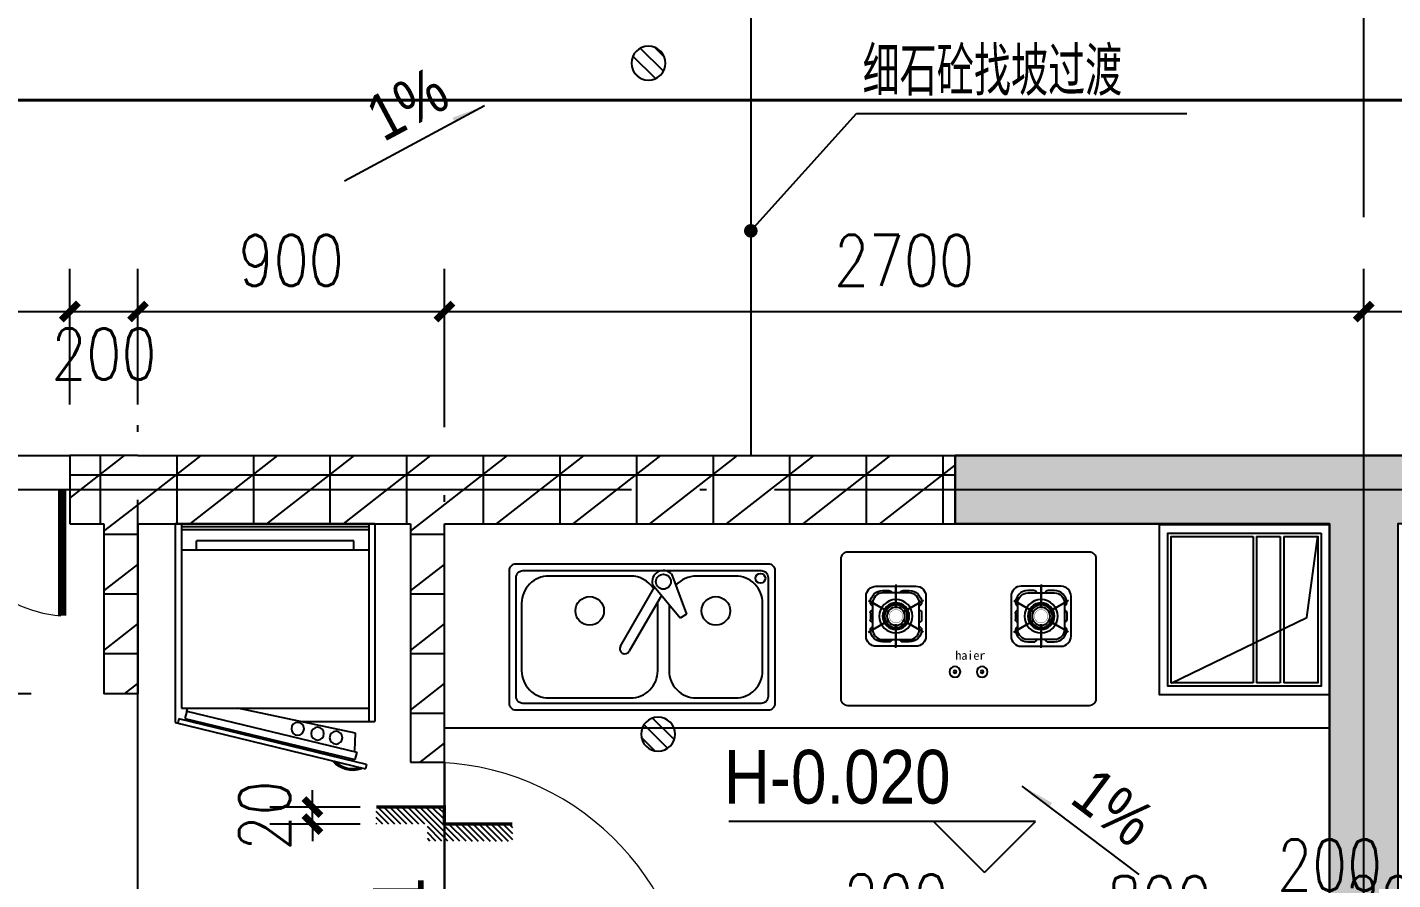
# Model space of a CAD drawing. Extents: x 718358 to 1668613, y -348838 to -159582.
# Drawn here: x 780510 to 784520, y -329839 to -327336 of the extents above; entities that cross this region are included whole.
import ezdxf

# ---------------------------------------------------------------- set-up
doc = ezdxf.new("R2010")
doc.units = 0
doc.header["$LTSCALE"] = 1000
doc.linetypes.add('DOTE', pattern=[2.42, 2, -0.2, 0.02, -0.2])
for name, color, linetype in [('变更', 6, 'Continuous'), ('建-厨卫用具', 66, 'Continuous'), ('建-墙体', 2, 'Continuous'), ('建-尺寸', 73, 'Continuous'), ('建-引出', 3, 'Continuous'), ('建-影线', 8, 'Continuous'), ('建-柱子', 6, 'Continuous'), ('建-标高', 3, 'Continuous'), ('建-符号', 3, 'Continuous'), ('建-轴网', 14, 'DOTE'), ('建-门窗', 4, 'Continuous'), ('建-门窗-编号', 7, 'Continuous'), ('高差符号', 7, 'Continuous')]:
    doc.layers.add(name, color=color, linetype=linetype)
doc.styles.add('_TCH_DIM', font='gt单线西文.shx', dxfattribs={"width": 0.8, "bigfont": 'gt单线中文.shx'})
doc.styles.add('_TCH_WINDOW', font='gt单线西文.shx', dxfattribs={"height": 3.5, "bigfont": 'gt单线中文.shx'})
doc.styles.add('DIM_FONT', font='SIMPLEX.shx', dxfattribs={"width": 0.8, "bigfont": 'GBCBIG.shx'})
doc.styles.get("Standard").update_dxf_attribs({"font": '', "width": 0.7})
doc.styles.get('Standard').set_extended_font_data('SimSun')
doc.dimstyles.new('DIMN50', dxfattribs={"dimscale": 0.5, "dimtxt": 300, "dimasz": 100, "dimexe": 250, "dimexo": 300, "dimgap": 150, "dimtad": 1, "dimdec": 0, "dimzin": 0, "dimdsep": 46, "dimtxsty": 'DIM_FONT', "dimblk": 'ARCHTICK', "dimcen": 0.09, "dimdle": 1, "dimclrt": 7, "dimazin": 2, "dimtfac": 1, "dimtdec": 0, "dimtix": 1, "dimtmove": 2, "dimatfit": 3, "dimldrblk": 'ARCHTICK', "dimfxl": 1, "dimtolj": 1, "dimtzin": 0, "dimarcsym": 0})
pattern_1 = [(0, (0, 0), (0, 175), []), (37.875, (200, 0), (-84.807639, 109.038328), []), (90, (200, 0), (-225, 1e-14), [])]

# ---------------------------------------------------------------- blocks, each defined once
blk = doc.blocks.new('bx')
at = {"layer": '建-厨卫用具', "ltscale": 0.6}
for p, q in [((-293.3, 0), (-293.3, -581.3)), ((-293.3, 0), (293.3, 0)), ((293.3, 0), (293.3, -583.8)), ((275, -541.6), (-275.4, -541.6)), ((-268.6, -707.1), (282.5, -572.8)), ((293.3, -583.8), (-265.1, -720)), ((282.5, -572.8), (286, -585.8)), ((-268.6, -707.1), (-265.1, -720))]:
    blk.add_line(p, q, dxfattribs=at)
at = {"layer": '建-厨卫用具', "color": 8, "ltscale": 0.6}
for p, q in [((-275.4, 0), (-275.4, -581.3)), ((275, 0), (275, -541.6)), ((-275.4, -8.9), (275, -8.9)), ((-275.4, -17.9), (275, -17.9)), ((-275.4, -77.6), (275, -77.6)), ((-231.1, -50.5), (230.3, -50.5)), ((-231.1, -77.6), (-231.1, -50.5)), ((230.3, -77.6), (230.3, -50.5)), ((259.3, -550.3), (-239.9, -670.6)), ((-236.5, -615.1), (109.9, -541.6)), ((259.3, -550.3), (265.1, -571.9)), ((-77.4, -581.3), (-293.3, -581.3)), ((265.1, -571.9), (-234.1, -692.2)), ((-233.8, -666.2), (-236.5, -615.1)), ((-239.9, -670.6), (-234.1, -692.2))]:
    blk.add_line(p, q, dxfattribs=at)
at = {"layer": '建-厨卫用具', "color": 147, "ltscale": 0.6}
for p, q in [((259.3, -550.3), (257, -541.6)), ((-253.3, -720), (-245.3, -717.9))]:
    blk.add_line(p, q, dxfattribs=at)
at = {"layer": '建-厨卫用具', "color": 8, "ltscale": 0.6}
for centre in [(-124.7, -616.4), (-66.6, -602.3), (-179.1, -628.5)]:
    blk.add_circle(centre, 18.8, dxfattribs=at)
at = {"layer": '建-厨卫用具', "ltscale": 0.6}
blk.add_arc((-227.7, -650), 74.6, 249.8756, 320.1244, dxfattribs=at)
at = {"layer": '建-厨卫用具', "color": 8, "ltscale": 0.6}
blk.add_arc((-227.7, -650), 70.1, 255.4644, 314.5356, dxfattribs=at)
blk = doc.blocks.new('A$C1B9B2A98')
at = {"layer": '建-厨卫用具'}
for p, q in [((-37706.5, -61457.2), (-37662.1, -61575.7)), ((-37681.6, -61587), (-37762, -61489.2)), ((-37662.1, -61575.7), (-37681.6, -61587))]:
    blk.add_line(p, q, dxfattribs=at)
for points in [[(-38162.9, -61427.4), (-37422.9, -61427.4, -0.414214), (-37402.9, -61447.4), (-37402.9, -61837.4, -0.414214), (-37422.9, -61857.4), (-38162.9, -61857.4, -0.414214), (-38182.9, -61837.4), (-38182.9, -61447.4, -0.414214)], [(-38142.9, -61447.4), (-37442.9, -61447.4, -0.414214), (-37422.9, -61467.4), (-37422.9, -61817.4, -0.414214), (-37442.9, -61837.4), (-38142.9, -61837.4, -0.414214), (-38162.9, -61817.4), (-38162.9, -61467.4, -0.414214)]]:
    blk.add_lwpolyline(points, format="xyb", close=True, dxfattribs=at)
for points in [[(-37759.4, -61500.4, 0.256104), (-37826.9, -61463.4), (-38066.9, -61463.4, 0.414214), (-38146.9, -61543.4), (-38146.9, -61741.4, 0.414214), (-38066.9, -61821.4), (-37826.9, -61821.4, 0.414214), (-37746.9, -61741.4), (-37746.9, -61543.4, 0.014255), (-37747, -61538.8, 0.014255)], [(-37713.9, -61547.8), (-37713.9, -61741.4, 0.414214), (-37633.9, -61821.4), (-37518.9, -61821.4, 0.414214), (-37438.9, -61741.4), (-37438.9, -61543.4, 0.414214), (-37518.9, -61463.4), (-37633.9, -61463.4, 0.216007), (-37694, -61490.7, 0.216007)]]:
    blk.add_lwpolyline(points, format="xyb", dxfattribs=at)
for points in [[(-37856.8, -61669.1), (-37756.7, -61495.7)], [(-37736.4, -61520.4), (-37830.9, -61684.1)]]:
    blk.add_lwpolyline(points, dxfattribs=at)
for centre, radius in [((-37730.4, -61480), 21.9), ((-37445.4, -61470), 14.5), ((-37946.9, -61565.6), 42), ((-37576.4, -61565.6), 42)]:
    blk.add_circle(centre, radius, dxfattribs=at)
for centre, radius, start, end in [((-37730.4, -61480), 33, 43.8119, 196.1878), ((-37843.9, -61676.6), 15, 150, 330)]:
    blk.add_arc(centre, radius, start, end, dxfattribs=at)
blk = doc.blocks.new('A$C680671B7')
at = {"layer": '建-厨卫用具'}
for p, q in [((-37957.6, -61221.3, 0), (-37922.8, -61281.5, 0)), ((-37925.3, -61277.2, 0), (-37955.1, -61225.6, 0)), ((-37901.8, -61226.5, 0), (-37920.4, -61226.5, 0)), ((-37864.6, -61221.3, 0), (-37899.3, -61281.5, 0)), ((-37896.9, -61277.2, 0), (-37867, -61225.6, 0)), ((-37835.7, -61262.7, 0), (-37835.7, -61262.7, 0)), ((-38004, -61301.8, 0), (-37934.6, -61301.8, 0)), ((-37939.5, -61301.8, 0), (-37999.1, -61301.8, 0)), ((-37818.1, -61301.8, 0), (-37887.6, -61301.8, 0)), ((-37882.7, -61301.8, 0), (-37823, -61301.8, 0)), ((-37957.6, -61382.3, 0), (-37922.8, -61322.2, 0)), ((-37925.3, -61326.4, 0), (-37955.1, -61378.1, 0)), ((-37864.6, -61382.3, 0), (-37899.3, -61322.2, 0)), ((-37896.9, -61326.4, 0), (-37867, -61378.1, 0)), ((-37901.8, -61377.2, 0), (-37920.4, -61377.2, 0)), ((-37957.6, -61647.5, 0), (-37922.8, -61707.6, 0)), ((-37925.3, -61703.4, 0), (-37955.1, -61651.7, 0)), ((-37901.8, -61652.6, 0), (-37920.4, -61652.6, 0)), ((-37864.6, -61647.5, 0), (-37899.3, -61707.6, 0)), ((-37896.9, -61703.4, 0), (-37867, -61651.7, 0)), ((-38004, -61728, 0), (-37934.6, -61728, 0)), ((-37939.5, -61728, 0), (-37999.1, -61728, 0)), ((-37957.6, -61808.5, 0), (-37922.8, -61748.3, 0)), ((-37925.3, -61752.5, 0), (-37955.1, -61804.2, 0)), ((-37864.6, -61808.5, 0), (-37899.3, -61748.3, 0)), ((-37896.9, -61752.5, 0), (-37867, -61804.2, 0)), ((-37818.1, -61728, 0), (-37887.6, -61728, 0)), ((-37882.7, -61728, 0), (-37823, -61728, 0)), ((-37835.7, -61767.1, 0), (-37835.7, -61767.1, 0)), ((-37901.8, -61803.3, 0), (-37920.4, -61803.3, 0))]:
    blk.add_line(p, q, dxfattribs=at)
at = {"layer": '建-厨卫用具', "elevation": 0}
for points in [[(-37722.9, -61870.3, -0.414214), (-37742.4, -61889.9), (-38153.3, -61889.9, -0.414214), (-38172.9, -61870.3), (-38172.9, -61159.5, -0.414214), (-38153.3, -61139.9), (-37742.4, -61139.9, -0.414214), (-37722.9, -61159.5)], [(-37852.4, -61213.8, -0.414214), (-37823, -61243.1), (-37823, -61360.5, -0.414214), (-37852.4, -61389.9), (-37969.8, -61389.9, -0.414214), (-37999.1, -61360.5), (-37999.1, -61243.1, -0.414214), (-37969.8, -61213.8)], [(-37871.9, -61233.3), (-37950.2, -61233.3, 0.414214), (-37979.6, -61262.7), (-37979.6, -61341, 0.414214), (-37950.2, -61370.3), (-37871.9, -61370.3, 0.414214), (-37842.6, -61341), (-37842.6, -61262.7, 0.414214)], [(-37852.4, -61816, 0.414214), (-37823, -61786.7), (-37823, -61669.3, 0.414214), (-37852.4, -61639.9), (-37969.8, -61639.9, 0.414214), (-37999.1, -61669.3), (-37999.1, -61786.7, 0.414214), (-37969.8, -61816)], [(-37871.9, -61796.5), (-37950.2, -61796.5, -0.414214), (-37979.6, -61767.1), (-37979.6, -61688.8, -0.414214), (-37950.2, -61659.5), (-37871.9, -61659.5, -0.414214), (-37842.6, -61688.8), (-37842.6, -61767.1, -0.414214)]]:
    blk.add_lwpolyline(points, format="xyb", close=True, dxfattribs=at)
for points in [[(-37979.6, -61289.6, -0.359638), (-37986.4, -61280.8), (-37986.4, -61262.7, -0.414214), (-37950.2, -61226.5, -0.251251), (-37941.4, -61233.3)], [(-37880.7, -61233.3, -0.251251), (-37871.9, -61226.5, -0.414214), (-37835.7, -61262.7), (-37835.7, -61280.8, -0.359638), (-37842.6, -61289.6)], [(-37941.4, -61370.3, -0.251251), (-37950.2, -61377.2, -0.414214), (-37986.4, -61341), (-37986.4, -61341), (-37986.4, -61322.9, -0.359638), (-37979.6, -61314.1, -0.359638)], [(-37842.6, -61314.1, -0.359638), (-37835.7, -61322.9), (-37835.7, -61341, -0.414214), (-37871.9, -61377.2, -0.251251), (-37880.7, -61370.3)], [(-37941.4, -61659.5, 0.251251), (-37950.2, -61652.6, 0.414214), (-37986.4, -61688.8), (-37986.4, -61688.8), (-37986.4, -61706.9, 0.359638), (-37979.6, -61715.7, 0.359638)], [(-37842.6, -61715.7, 0.359638), (-37835.7, -61706.9), (-37835.7, -61688.8, 0.414214), (-37871.9, -61652.6, 0.251251), (-37880.7, -61659.5)], [(-37979.6, -61740.2, 0.359638), (-37986.4, -61749), (-37986.4, -61767.1, 0.414214), (-37950.2, -61803.3, 0.251251), (-37941.4, -61796.5)], [(-37880.7, -61796.5, 0.251251), (-37871.9, -61803.3, 0.414214), (-37835.7, -61767.1), (-37835.7, -61749, 0.359638), (-37842.6, -61740.2)]]:
    blk.add_lwpolyline(points, format="xyb", dxfattribs=at)
at = {"layer": '建-厨卫用具', "const_width": 0.979, "elevation": 0}
for points in [[(-37925.3, -61277.2), (-37955.1, -61225.6)], [(-37896.9, -61277.2), (-37867, -61225.6)], [(-37939.5, -61301.8), (-37999.1, -61301.8)], [(-37882.7, -61301.8), (-37823, -61301.8)], [(-37925.3, -61326.4), (-37955.1, -61378.1)], [(-37896.9, -61326.4), (-37867, -61378.1)], [(-37925.3, -61703.4), (-37955.1, -61651.7)], [(-37896.9, -61703.4), (-37867, -61651.7)], [(-37939.5, -61728), (-37999.1, -61728)], [(-37925.3, -61752.5), (-37955.1, -61804.2)], [(-37896.9, -61752.5), (-37867, -61804.2)], [(-37882.7, -61728), (-37823, -61728)]]:
    blk.add_lwpolyline(points, dxfattribs=at)
for points in [[(-37911.1, -61282.3, 1), (-37911.1, -61321.4, 1), (-37911.1, -61282.3, 1)], [(-37911.1, -61747.5, -1), (-37911.1, -61708.4, -1), (-37911.1, -61747.5, -1)]]:
    blk.add_lwpolyline(points, format="xyb", dxfattribs=at)
at = {"layer": '建-厨卫用具'}
for centre, radius in [((-37911.1, -61301.8, 0), 48.9), ((-37911.1, -61301.8, 0), 39.1), ((-37911.1, -61301.8, 0), 36.2), ((-37911.1, -61301.8, 0), 33.3), ((-37911.1, -61301.8, 0), 26.4), ((-38074.5, -61475, 0), 15.9), ((-38074.5, -61475, 0), 4.33), ((-38074.5, -61554.8, 0), 15.9), ((-38074.5, -61554.8, 0), 4.33), ((-37911.1, -61728, 0), 48.9), ((-37911.1, -61728, 0), 39.1), ((-37911.1, -61728, 0), 36.2), ((-37911.1, -61728, 0), 33.3), ((-37911.1, -61728, 0), 26.4)]:
    blk.add_circle(centre, radius, dxfattribs=at)
for centre, start, end in [((-37920.6, -61235.2, 0), 88.3139, 167.436), ((-37901.5, -61235.2, 0), 12.564, 91.686), ((-37920.6, -61368.4, 0), 192.564, 271.6861), ((-37901.5, -61368.4, 0), 268.314, 347.436), ((-37920.6, -61661.4, 0), 88.3139, 167.436), ((-37901.5, -61661.4, 0), 12.564, 91.686), ((-37920.6, -61794.6, 0), 192.564, 271.6861), ((-37901.5, -61794.6, 0), 268.314, 347.436)]:
    blk.add_arc(centre, 8.76, start, end, dxfattribs=at)
at = {"layer": '建-厨卫用具', "text_generation_flag": 4}
blk.add_text('haier', height=26, rotation=90, dxfattribs=at).set_placement((-38039, -61553.7, 0))
blk = doc.blocks.new('A$C28466982')
at = {"layer": '建-厨卫用具'}
h = blk.add_hatch(dxfattribs=at)
h.set_pattern_fill('ANSI31', color=256, scale=20, style=0)
h.set_pattern_definition([(45, (-61544.167, -20665.726), (-22.45064, 22.45064), [])])
edge = h.paths.add_edge_path()
edge.add_arc((50, 50), 50, 0, 360)
blk.add_circle((50, 50), 50, dxfattribs=at)
blk = doc.blocks.new('$TCHSYS$DOOR2D')
for p, q in [((0.45, 0.975), (0.5, 0.975)), ((0.45, 0), (0.45, 0.975)), ((0.5, 0), (0.5, 0.975)), ((0.5, 0), (0.45, 0))]:
    blk.add_line(p, q)
at = {"lineweight": 13}
blk.add_arc((0.475, 0), 0.975, 91.4693, 180, dxfattribs=at)
blk = doc.blocks.new('$DorLib2D$00000025')
at = {"const_width": 0.02}
for points in [[(0.481, -0.0014), (0.481, 0.6906)], [(-0.481, 0.0014), (-0.481, 0.3084)]]:
    blk.add_lwpolyline(points, dxfattribs=at)
at = {"lineweight": 13}
for centre, radius, start, end in [((0.5046, -0.0019), 0.6987, 91.9397, 179.7238), ((-0.5008, 0.0026), 0.3067, 359.7899, 85.7508)]:
    blk.add_arc(centre, radius, start, end, dxfattribs=at)
blk = doc.blocks.new('A$C7CE84E88')
at = {"layer": '建-厨卫用具'}
for p, q in [((135, 35), (135, 465)), ((145, 35), (145, 465)), ((215, 35), (215, 465)), ((225, 35), (225, 465))]:
    blk.add_line(p, q, dxfattribs=at)
for points in [[(0, 0), (0, 500), (500, 500), (500, 0)], [(25, 25), (25, 475), (475, 475), (475, 25)]]:
    blk.add_lwpolyline(points, close=True, dxfattribs=at)
for points in [[(465, 465.8), (66.9, 273), (35, 34)], [(135, 35), (35, 35), (35, 465), (135, 465)], [(145, 465), (215, 465)], [(225, 465), (465, 465), (465, 35), (225, 35)], [(215, 35), (145, 35)]]:
    blk.add_lwpolyline(points, dxfattribs=at)
blk = doc.blocks.new('_ArchTick')
at = {"color": 0, "linetype": 'ByBlock', "const_width": 0.4}
blk.add_lwpolyline([(-0.5, -0.5), (0.5, 0.5)], dxfattribs=at)
blk = doc.blocks.new('*D343')
at = {"layer": 'Defpoints', "color": 0, "transparency": 16777216}
for p in [(781347.5, -329625.9), (781637.4, -329625.9), (781637.4, -329675.9)]:
    blk.add_point(p, dxfattribs=at)
at = {"layer": '建-尺寸', "color": 0, "lineweight": -2, "transparency": 16777216}
for p, q in [((781347.5, -329625.9), (781347.5, -329575.9)), ((781487.4, -329625.9), (781222.5, -329625.9)), ((781347.5, -329675.9), (781347.5, -329625.9)), ((781487.4, -329675.9), (781222.5, -329675.9)), ((781347.5, -329675.9), (781347.5, -329725.9))]:
    blk.add_line(p, q, dxfattribs=at)
at = {"layer": '建-尺寸', "color": 0, "lineweight": -2, "transparency": 16777216, "xscale": 50, "yscale": 50, "zscale": 50}
for p, rotation in [((781347.5, -329625.9), 270), ((781347.5, -329675.9), 90)]:
    blk.add_blockref('_ArchTick', p, dxfattribs=dict(at, rotation=rotation))
at = {"layer": '建-尺寸', "color": 7, "transparency": 16777216, "insert": (781207.5, -329650.9), "char_height": 150, "attachment_point": 5, "rotation": 90, "style": 'DIM_FONT'}
blk.add_mtext('\\A1;20', dxfattribs=at)
blk = doc.blocks.new('*D525')
at = {"layer": 'Defpoints', "color": 0, "transparency": 16777216}
for p in [(780635.2, -328170.7), (779435.2, -328593.8), (780635.2, -328593.8)]:
    blk.add_point(p, dxfattribs=at)
at = {"layer": '建-尺寸', "color": 0, "lineweight": -2, "transparency": 16777216}
for p, q in [((779435.2, -328443.8), (779435.2, -328045.7)), ((780635.2, -328443.8), (780635.2, -328045.7)), ((779434.7, -328170.7), (780635.7, -328170.7))]:
    blk.add_line(p, q, dxfattribs=at)
at = {"layer": '建-尺寸', "color": 0, "lineweight": -2, "transparency": 16777216, "xscale": 50, "yscale": 50, "zscale": 50, "rotation": 180}
blk.add_blockref('_ArchTick', (779435.2, -328170.7), dxfattribs=at)
at = {"layer": '建-尺寸', "color": 0, "lineweight": -2, "transparency": 16777216, "xscale": 50, "yscale": 50, "zscale": 50}
blk.add_blockref('_ArchTick', (780635.2, -328170.7), dxfattribs=at)
at = {"layer": '建-尺寸', "color": 7, "transparency": 16777216, "insert": (780035.2, -328020.7), "char_height": 150, "attachment_point": 5, "style": 'DIM_FONT'}
blk.add_mtext('\\A1;1200', dxfattribs=at)
blk = doc.blocks.new('*D526')
at = {"layer": 'Defpoints', "color": 0, "transparency": 16777216}
for p in [(780835.2, -328170.7), (780635.2, -328593.8), (780835.2, -328593.8)]:
    blk.add_point(p, dxfattribs=at)
at = {"layer": '建-尺寸', "color": 0, "lineweight": -2, "transparency": 16777216}
for p, q in [((780635.2, -328443.8), (780635.2, -328045.7)), ((780835.2, -328443.8), (780835.2, -328045.7)), ((780634.7, -328170.7), (780835.7, -328170.7))]:
    blk.add_line(p, q, dxfattribs=at)
at = {"layer": '建-尺寸', "color": 0, "lineweight": -2, "transparency": 16777216, "xscale": 50, "yscale": 50, "zscale": 50, "rotation": 180}
blk.add_blockref('_ArchTick', (780635.2, -328170.7), dxfattribs=at)
at = {"layer": '建-尺寸', "color": 0, "lineweight": -2, "transparency": 16777216, "xscale": 50, "yscale": 50, "zscale": 50}
blk.add_blockref('_ArchTick', (780835.2, -328170.7), dxfattribs=at)
at = {"layer": '建-尺寸', "color": 7, "transparency": 16777216, "insert": (780735.2, -328295.7), "char_height": 150, "attachment_point": 5, "style": 'DIM_FONT'}
blk.add_mtext('\\A1;200', dxfattribs=at)
blk = doc.blocks.new('*D527')
at = {"layer": 'Defpoints', "color": 0, "transparency": 16777216}
for p in [(781735.2, -328170.7), (780835.2, -328593.8), (781735.2, -328593.8)]:
    blk.add_point(p, dxfattribs=at)
at = {"layer": '建-尺寸', "color": 0, "lineweight": -2, "transparency": 16777216}
for p, q in [((780835.2, -328443.8), (780835.2, -328045.7)), ((781735.2, -328443.8), (781735.2, -328045.7)), ((780834.7, -328170.7), (781735.7, -328170.7))]:
    blk.add_line(p, q, dxfattribs=at)
at = {"layer": '建-尺寸', "color": 0, "lineweight": -2, "transparency": 16777216, "xscale": 50, "yscale": 50, "zscale": 50, "rotation": 180}
blk.add_blockref('_ArchTick', (780835.2, -328170.7), dxfattribs=at)
at = {"layer": '建-尺寸', "color": 0, "lineweight": -2, "transparency": 16777216, "xscale": 50, "yscale": 50, "zscale": 50}
blk.add_blockref('_ArchTick', (781735.2, -328170.7), dxfattribs=at)
at = {"layer": '建-尺寸', "color": 7, "transparency": 16777216, "insert": (781285.2, -328020.7), "char_height": 150, "attachment_point": 5, "style": 'DIM_FONT'}
blk.add_mtext('\\A1;900', dxfattribs=at)
blk = doc.blocks.new('*D528')
at = {"layer": 'Defpoints', "color": 0, "transparency": 16777216}
for p in [(784435.2, -328170.7), (781735.2, -328593.8), (784435.2, -328593.8)]:
    blk.add_point(p, dxfattribs=at)
at = {"layer": '建-尺寸', "color": 0, "lineweight": -2, "transparency": 16777216}
for p, q in [((781735.2, -328443.8), (781735.2, -328045.7)), ((784435.2, -328443.8), (784435.2, -328045.7)), ((781734.7, -328170.7), (784435.7, -328170.7))]:
    blk.add_line(p, q, dxfattribs=at)
at = {"layer": '建-尺寸', "color": 0, "lineweight": -2, "transparency": 16777216, "xscale": 50, "yscale": 50, "zscale": 50, "rotation": 180}
blk.add_blockref('_ArchTick', (781735.2, -328170.7), dxfattribs=at)
at = {"layer": '建-尺寸', "color": 0, "lineweight": -2, "transparency": 16777216, "xscale": 50, "yscale": 50, "zscale": 50}
blk.add_blockref('_ArchTick', (784435.2, -328170.7), dxfattribs=at)
at = {"layer": '建-尺寸', "color": 7, "transparency": 16777216, "insert": (783085.2, -328020.7), "char_height": 150, "attachment_point": 5, "style": 'DIM_FONT'}
blk.add_mtext('\\A1;2700', dxfattribs=at)
blk = doc.blocks.new('*D529')
at = {"layer": 'Defpoints', "color": 0, "transparency": 16777216}
for p in [(787135.2, -328170.7), (784435.2, -328593.8), (787135.2, -328593.8)]:
    blk.add_point(p, dxfattribs=at)
at = {"layer": '建-尺寸', "color": 0, "lineweight": -2, "transparency": 16777216}
for p, q in [((784435.2, -328443.8), (784435.2, -328045.7)), ((787135.2, -328443.8), (787135.2, -328045.7)), ((784434.7, -328170.7), (787135.7, -328170.7))]:
    blk.add_line(p, q, dxfattribs=at)
at = {"layer": '建-尺寸', "color": 0, "lineweight": -2, "transparency": 16777216, "xscale": 50, "yscale": 50, "zscale": 50, "rotation": 180}
blk.add_blockref('_ArchTick', (784435.2, -328170.7), dxfattribs=at)
at = {"layer": '建-尺寸', "color": 0, "lineweight": -2, "transparency": 16777216, "xscale": 50, "yscale": 50, "zscale": 50}
blk.add_blockref('_ArchTick', (787135.2, -328170.7), dxfattribs=at)
at = {"layer": '建-尺寸', "color": 7, "transparency": 16777216, "insert": (785785.2, -328020.7), "char_height": 150, "attachment_point": 5, "style": 'DIM_FONT'}
blk.add_mtext('\\A1;2700', dxfattribs=at)
blk = doc.blocks.new('*D565')
at = {"layer": 'Defpoints', "color": 0, "transparency": 16777216}
for p in [(780362.4, -329293.8), (780671.7, -329293.8), (780671.7, -330393.8)]:
    blk.add_point(p, dxfattribs=at)
at = {"layer": '建-尺寸', "color": 0, "lineweight": -2, "transparency": 16777216}
for p, q in [((780521.7, -329293.8), (780237.4, -329293.8)), ((780362.4, -330394.3), (780362.4, -329293.3)), ((780521.7, -330393.8), (780237.4, -330393.8))]:
    blk.add_line(p, q, dxfattribs=at)
at = {"layer": '建-尺寸', "color": 0, "lineweight": -2, "transparency": 16777216, "xscale": 50, "yscale": 50, "zscale": 50}
for p, rotation in [((780362.4, -329293.8), 90), ((780362.4, -330393.8), 270)]:
    blk.add_blockref('_ArchTick', p, dxfattribs=dict(at, rotation=rotation))
at = {"layer": '建-尺寸', "color": 7, "transparency": 16777216, "insert": (780212.4, -329843.8), "char_height": 150, "attachment_point": 5, "rotation": 90, "style": 'DIM_FONT'}
blk.add_mtext('\\A1;1100', dxfattribs=at)
blk = doc.blocks.new('*D1666')
at = {"layer": 'Defpoints', "color": 0, "transparency": 16777216}
for p in [(783435.2, -330053.5), (783235.2, -330393.8), (783435.2, -330393.8)]:
    blk.add_point(p, dxfattribs=at)
at = {"layer": '建-尺寸', "color": 0, "lineweight": -2, "transparency": 16777216}
for p, q in [((783235.2, -330243.8), (783235.2, -329928.5)), ((783435.2, -330243.8), (783435.2, -329928.5)), ((783234.7, -330053.5), (783435.7, -330053.5))]:
    blk.add_line(p, q, dxfattribs=at)
at = {"layer": '建-尺寸', "color": 0, "lineweight": -2, "transparency": 16777216, "xscale": 50, "yscale": 50, "zscale": 50, "rotation": 180}
blk.add_blockref('_ArchTick', (783235.2, -330053.5), dxfattribs=at)
at = {"layer": '建-尺寸', "color": 0, "lineweight": -2, "transparency": 16777216, "xscale": 50, "yscale": 50, "zscale": 50}
blk.add_blockref('_ArchTick', (783435.2, -330053.5), dxfattribs=at)
at = {"layer": '建-尺寸', "color": 7, "transparency": 16777216, "insert": (783061.8, -329898.5), "char_height": 150, "attachment_point": 5, "style": 'DIM_FONT'}
blk.add_mtext('\\A1;200', dxfattribs=at)
blk = doc.blocks.new('*D1667')
at = {"layer": 'Defpoints', "color": 0, "transparency": 16777216}
for p in [(784235.2, -330053.5), (783435.2, -330393.8), (784235.2, -330393.8)]:
    blk.add_point(p, dxfattribs=at)
at = {"layer": '建-尺寸', "color": 0, "lineweight": -2, "transparency": 16777216}
for p, q in [((783435.2, -330243.8), (783435.2, -329928.5)), ((784235.2, -330243.8), (784235.2, -329928.5)), ((783434.7, -330053.5), (784235.7, -330053.5))]:
    blk.add_line(p, q, dxfattribs=at)
at = {"layer": '建-尺寸', "color": 0, "lineweight": -2, "transparency": 16777216, "xscale": 50, "yscale": 50, "zscale": 50, "rotation": 180}
blk.add_blockref('_ArchTick', (783435.2, -330053.5), dxfattribs=at)
at = {"layer": '建-尺寸', "color": 0, "lineweight": -2, "transparency": 16777216, "xscale": 50, "yscale": 50, "zscale": 50}
blk.add_blockref('_ArchTick', (784235.2, -330053.5), dxfattribs=at)
at = {"layer": '建-尺寸', "color": 7, "transparency": 16777216, "insert": (783835.2, -329903.5), "char_height": 150, "attachment_point": 5, "style": 'DIM_FONT'}
blk.add_mtext('\\A1;800', dxfattribs=at)
blk = doc.blocks.new('*D1668')
at = {"layer": 'Defpoints', "color": 0, "transparency": 16777216}
for p in [(784435.2, -330053.5), (784235.2, -330393.8), (784435.2, -330393.8)]:
    blk.add_point(p, dxfattribs=at)
at = {"layer": '建-尺寸', "color": 0, "lineweight": -2, "transparency": 16777216}
for p, q in [((784235.2, -330243.8), (784235.2, -329928.5)), ((784435.2, -330243.8), (784435.2, -329928.5)), ((784234.7, -330053.5), (784435.7, -330053.5))]:
    blk.add_line(p, q, dxfattribs=at)
at = {"layer": '建-尺寸', "color": 0, "lineweight": -2, "transparency": 16777216, "xscale": 50, "yscale": 50, "zscale": 50, "rotation": 180}
blk.add_blockref('_ArchTick', (784235.2, -330053.5), dxfattribs=at)
at = {"layer": '建-尺寸', "color": 0, "lineweight": -2, "transparency": 16777216, "xscale": 50, "yscale": 50, "zscale": 50}
blk.add_blockref('_ArchTick', (784435.2, -330053.5), dxfattribs=at)
at = {"layer": '建-尺寸', "color": 7, "transparency": 16777216, "insert": (784335.2, -329796), "char_height": 150, "attachment_point": 5, "style": 'DIM_FONT'}
blk.add_mtext('\\A1;200', dxfattribs=at)
blk = doc.blocks.new('*D1669')
at = {"layer": 'Defpoints', "color": 0, "transparency": 16777216}
for p in [(784635.2, -330053.5), (784435.2, -330393.8), (784635.2, -330393.8)]:
    blk.add_point(p, dxfattribs=at)
at = {"layer": '建-尺寸', "color": 0, "lineweight": -2, "transparency": 16777216}
for p, q in [((784435.2, -330243.8), (784435.2, -329928.5)), ((784635.2, -330243.8), (784635.2, -329928.5)), ((784435.2, -330053.5), (784385.2, -330053.5)), ((784435.2, -330053.5), (784635.2, -330053.5)), ((784635.2, -330053.5), (784685.2, -330053.5))]:
    blk.add_line(p, q, dxfattribs=at)
at = {"layer": '建-尺寸', "color": 0, "lineweight": -2, "transparency": 16777216, "xscale": 50, "yscale": 50, "zscale": 50}
blk.add_blockref('_ArchTick', (784435.2, -330053.5), dxfattribs=at)
at = {"layer": '建-尺寸', "color": 0, "lineweight": -2, "transparency": 16777216, "xscale": 50, "yscale": 50, "zscale": 50, "rotation": 180}
blk.add_blockref('_ArchTick', (784635.2, -330053.5), dxfattribs=at)
at = {"layer": '建-尺寸', "color": 7, "transparency": 16777216, "insert": (784535.2, -329903.5), "char_height": 150, "attachment_point": 5, "style": 'DIM_FONT'}
blk.add_mtext('\\A1;200', dxfattribs=at)

msp = doc.modelspace()

# ---------------------------------------------------------------- hatches: boundary and pattern name
at = {"layer": '建-影线'}
h = msp.add_hatch(dxfattribs=at)
h.set_pattern_fill('空心砖', color=256, scale=50, style=0)
h.set_pattern_definition(pattern_1)
h.paths.add_polyline_path([(780835.2, -328593.8), (780635.2, -328593.8), (780635.2, -328793.8), (780735.2, -328793.8), (780801.9, -328727.1)])
h = msp.add_hatch(dxfattribs=at)
h.set_pattern_fill('空心砖', color=256, scale=50, style=0)
h.set_pattern_definition(pattern_1)
h.paths.add_polyline_path([(780801.9, -328727.1), (780835.2, -328793.8), (781635.2, -328793.8), (781701.9, -328727.1), (781735.2, -328593.8), (780835.2, -328593.8)])
h = msp.add_hatch(dxfattribs=at)
h.set_pattern_fill('空心砖', color=256, scale=50, style=0)
h.set_pattern_definition(pattern_1)
h.paths.add_polyline_path([(781701.9, -328727.1), (781735.2, -328793.8), (783235.2, -328793.8), (783235.2, -328593.8), (781735.2, -328593.8)])
h = msp.add_hatch(dxfattribs=at)
h.set_pattern_fill('钢筋混凝土', color=256, scale=20, style=0)
h.set_pattern_definition([(45, (0, 0), (-35.355339, 35.355339), []), (50, (0, 0), (143.452037, -12.550427), [15, -165]), (355, (0, 0), (-27.750267, 150.438427), [12, -132]), (100.4514, (11.95, -1.05), (115.701876, 137.887908), [12.748038, -140.228422]), (46.1842, (0, 40), (213.44821, -33.103803), [22.5, -247.5]), (96.6356, (17.79, 37.24), (186.93254, 194.823574), [19.12206, -210.3426]), (351.1842, (0, 40), (186.93239, 194.82372), [18, -198]), (21, (20, 30), (119.38141, -80.523778), [15, -165]), (326, (20, 30), (48.663066, 145.03001), [12, -132]), (71.4514, (29.95, 23.29), (168.044526, 64.5061), [12.748038, -140.228422]), (37.5, (0, 0), (2.431971, 66.5787708), [0, -130.4, 0, -134, 0, -132.5]), (7.5, (0, 0), (52.6139075, 78.8823424), [0, -76.4, 0, -127.4, 0, -50.5]), (327.5, (-44.6, 0), (106.7644872, -4.5109743), [0, -50, 0, -156, 0, -207]), (317.5, (-64.6, 0), (116.637234, 20.020996), [0, -65, 0, -103.6, 0, -147])])
h.paths.add_polyline_path([(784535.2, -328793.8), (784885.2, -328793.8), (784885.2, -328593.8), (783235.2, -328593.8), (783235.2, -328793.8), (784335.2, -328793.8), (784335.2, -332293.8), (784535.2, -332293.8)])
h = msp.add_hatch(dxfattribs=at)
h.set_pattern_fill('空心砖', color=256, scale=50, style=0)
h.set_pattern_definition(pattern_1)
h.paths.add_polyline_path([(780801.9, -328727.1), (780735.2, -328793.8), (780735.2, -329293.8), (780835.2, -329293.8), (780835.2, -328793.8)])
h = msp.add_hatch(dxfattribs=at)
h.set_pattern_fill('空心砖', color=256, scale=50, style=0)
h.set_pattern_definition(pattern_1)
h.paths.add_polyline_path([(781635.2, -328793.8), (781635.2, -329493.8), (781735.2, -329493.8), (781735.2, -328793.8), (781701.9, -328727.1)])
at = {"layer": '建-符号'}
for points in [[(781853.4, -327566.1), (781765.2, -327613.3), (781758.9, -327601.6)], [(783432.4, -329564.2), (783512.2, -329624.5), (783520.2, -329613.9)]]:
    msp.add_hatch(color=256, dxfattribs=at).paths.add_polyline_path(points)
at = {"layer": '高差符号'}
h = msp.add_hatch(dxfattribs=at)
h.set_pattern_fill('ANSI31', color=256, scale=100, angle=180, style=0)
h.set_pattern_definition([(135, (560114.538, 413414.117), (8.83883476, 8.83883476), [])])
h.paths.add_polyline_path([(781685.2, -329675.9), (781535.2, -329675.9), (781535.2, -329625.9), (781735.2, -329625.9), (781735.2, -329675.9), (781935.2, -329675.9), (781935.2, -329725.9), (781685.2, -329725.9)])

# ---------------------------------------------------------------- linework, layer by layer
at = {"layer": '变更', "color": 1, "lineweight": 40}
msp.add_line((774635.5, -327550.1), (803999.5, -327550.1), dxfattribs=at)
at = {"layer": '建-厨卫用具'}
msp.add_line((784335.2, -329393.8), (781735.2, -329393.8), dxfattribs=at)
at = {"layer": '建-墙体'}
for p, q in [((780835.2, -328593.8), (780635.2, -328593.8)), ((780635.2, -328593.8), (780635.2, -328793.8)), ((780835.2, -328593.8), (781735.2, -328593.8)), ((781735.2, -328593.8), (783235.2, -328593.8)), ((780635.2, -328793.8), (780735.2, -328793.8)), ((780735.2, -328793.8), (780735.2, -329293.8)), ((780835.2, -328793.8), (780835.2, -329293.8)), ((780835.2, -328793.8), (781635.2, -328793.8)), ((781635.2, -328793.8), (781635.2, -329493.8)), ((781735.2, -329493.8), (781735.2, -328793.8)), ((781735.2, -328793.8), (783235.2, -328793.8)), ((780835.2, -329293.8), (780735.2, -329293.8)), ((781635.2, -329493.8), (781735.2, -329493.8))]:
    msp.add_line(p, q, dxfattribs=at)
at = {"layer": '建-引出'}
for p, q in [((782635.2, -327933.8), (782945.7, -327589.6)), ((782945.7, -327589.6), (783916, -327589.6))]:
    msp.add_line(p, q, dxfattribs=at)
at = {"layer": '建-引出', "const_width": 20}
msp.add_lwpolyline([(782628.5, -327941.2, 1), (782641.9, -327926.4, 1)], format="xyb", close=True, dxfattribs=at)
at = {"layer": '建-柱子'}
for p, q in [((784885.2, -328593.8), (783235.2, -328593.8)), ((783235.2, -328593.8), (783235.2, -328793.8)), ((783235.2, -328793.8), (784335.2, -328793.8)), ((784335.2, -328793.8), (784335.2, -332293.8))]:
    msp.add_line(p, q, dxfattribs=at)
msp.add_lwpolyline([(784335.2, -332293.8), (784335.2, -328793.8), (783235.2, -328793.8), (783235.2, -328593.8), (784885.2, -328593.8), (784885.2, -328793.8), (784535.2, -328793.8), (784535.2, -332293.8)], dxfattribs=at)
at = {"layer": '建-标高'}
for p, q in [((783471.6, -329668), (782570.6, -329668)), ((783321.6, -329818), (783171.6, -329668)), ((783321.6, -329818), (783471.6, -329668))]:
    msp.add_line(p, q, dxfattribs=at)
at = {"layer": '建-符号'}
for points in [[(781441.8, -327786.4), (781853.4, -327566.1)], [(783775.8, -329823.8), (783432.4, -329564.2)]]:
    msp.add_lwpolyline(points, dxfattribs=at)
at = {"layer": '建-轴网'}
for p, q in [((784435.2, -339993.8), (784435.2, -319893.8)), ((780835.2, -335564), (780835.2, -328262.8)), ((781735.2, -330929.9), (781735.2, -328262.8)), ((768185.2, -328693.8), (810335.2, -328693.8))]:
    msp.add_line(p, q, dxfattribs=at)
at = {"layer": '建-门窗'}
for p, q in [((782635.2, -327293.8), (782635.2, -328593.8)), ((779435.2, -328593.8), (780635.2, -328593.8)), ((781735.2, -329493.8), (781735.2, -330293.8))]:
    msp.add_line(p, q, dxfattribs=at)
at = {"layer": '高差符号', "const_width": 10}
msp.add_lwpolyline([(781535.2, -329625.9), (781735.2, -329625.9), (781735.2, -329675.9), (781935.2, -329675.9)], dxfattribs=at)

# ---------------------------------------------------------------- block references
at = {"layer": '建-厨卫用具', "xscale": -1}
for p in [(782384.3, -327491.3), (782412.7, -329461.8)]:
    msp.add_blockref('A$C28466982', p, dxfattribs=at)
at = {"layer": '建-厨卫用具', "extrusion": (0, 0, -1), "zscale": -1, "rotation": 359.9999497207364}
msp.add_blockref('bx', (-781237.9, -328793.8), dxfattribs=at)
at = {"layer": '建-厨卫用具', "rotation": 180}
msp.add_blockref('A$C7CE84E88', (784335.2, -328796.1), dxfattribs=at)
at = {"layer": '建-厨卫用具', "extrusion": (0, 0, -1), "xscale": -1, "zscale": -1, "rotation": 359.9999558172138}
msp.add_blockref('A$C1B9B2A98', (-820108.8, -267484.1), dxfattribs=at)
at = {"layer": '建-厨卫用具', "xscale": -1, "rotation": 269.9999999733196}
msp.add_blockref('A$C680671B7', (844789.5, -291154.4, 0), dxfattribs=at)
at = {"layer": '建-门窗'}
ref = msp.add_blockref('$DorLib2D$00000025', (780035.2, -328693.8), dxfattribs=dict(at, xscale=-1200, yscale=-1200, zscale=-1200, rotation=4.016863224595455e-08))
ref.add_attrib('A', 'M1221', (779853.2, -328530.7), dxfattribs={"layer": '建-门窗-编号', "height": 148.75, "rotation": 0, "style": '_TCH_WINDOW', "width": 0.705882})
ref = msp.add_blockref('$TCHSYS$DOOR2D', (781685.2, -329893.8), dxfattribs=dict(at, xscale=800, yscale=800, zscale=800, rotation=269.9999999999778))
ref.add_attrib('A', 'M0821', (781673.9, -330263.4), dxfattribs={"layer": '建-门窗-编号', "height": 148.75, "rotation": 90, "style": '_TCH_WINDOW', "width": 0.705882})

# ---------------------------------------------------------------- texts
at = {"layer": '建-引出', "style": '_TCH_DIM', "width": 0.8}
msp.add_text('细石砼找坡过渡', height=143.31, dxfattribs=at).set_placement((782963.6, -327537.1))
at = {"layer": '建-标高', "style": '_TCH_DIM', "width": 0.888889}
msp.add_text('H-0.020', height=157.5, dxfattribs=at).set_placement((782555.6, -329615.5))
at = {"layer": '建-符号', "style": '_TCH_DIM', "width": 0.888889}
for rotation, p in [(28.1605, (781555.8, -327674.4)), (322.9064, (783567.4, -329609.9))]:
    msp.add_text('1%', height=135, rotation=rotation, dxfattribs=at).set_placement(p)

# ---------------------------------------------------------------- dimensions: what is measured, and where the dimension line sits
at = {"layer": '建-尺寸'}
for p1, p2, distance, picture, middle in [((779435.2, -328593.8), (780635.2, -328593.8), 423.2, '*D525', (780035.2, -328020.7)), ((780835.2, -328593.8), (781735.2, -328593.8), 423.2, '*D527', (781285.2, -328020.7)), ((781735.2, -328593.8), (784435.2, -328593.8), 423.2, '*D528', (783085.2, -328020.7)), ((784435.2, -328593.8), (787135.2, -328593.8), 423.2, '*D529', (785785.2, -328020.7)), ((780671.7, -330393.8), (780671.7, -329293.8), 309.3, '*D565', (780212.4, -329843.8)), ((783435.2, -330393.8), (784235.2, -330393.8), 340.3, '*D1667', (783835.2, -329903.5)), ((784435.2, -330393.8), (784635.2, -330393.8), 340.3, '*D1669', (784535.2, -329903.5))]:
    dim = msp.add_aligned_dim(p1=p1, p2=p2, distance=distance, dimstyle='DIMN50', dxfattribs=at)
    dim.commit()
    dim.dimension.update_dxf_attribs({"geometry": picture, "text_midpoint": middle})
for base, p1, p2, picture, middle in [((780835.2, -328170.7), (780635.2, -328593.8), (780835.2, -328593.8), '*D526', (780735.2, -328295.7)), ((784435.2, -330053.5), (784235.2, -330393.8), (784435.2, -330393.8), '*D1668', (784335.2, -329796)), ((783435.2, -330053.5), (783235.2, -330393.8), (783435.2, -330393.8), '*D1666', (783061.8, -329898.5))]:
    dim = msp.add_linear_dim(base=base, p1=p1, p2=p2, angle=0, dimstyle='DIMN50', dxfattribs=at)
    dim.commit()
    dim.dimension.update_dxf_attribs({"geometry": picture, "text_midpoint": middle, "dimtype": 161})
dim = msp.add_linear_dim(base=(781347.5, -329625.9), p1=(781637.4, -329675.9), p2=(781637.4, -329625.9), angle=90, text='20', dimstyle='DIMN50', dxfattribs=at)
dim.commit()
dim.dimension.update_dxf_attribs({"geometry": '*D343', "text_midpoint": (781207.5, -329650.9), "dimtype": 161})

doc.saveas('drawing.dxf')
